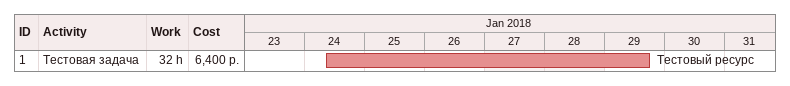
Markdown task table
| ID | Task | Start | Finish | Resources | Work (h) | Cost (р.) |
|---|---|---|---|---|---|---|
| 1 | Тестовая задача | 2018-01-24 | 2018-01-29 | Тестовый ресурс | 32 | 6400 |
